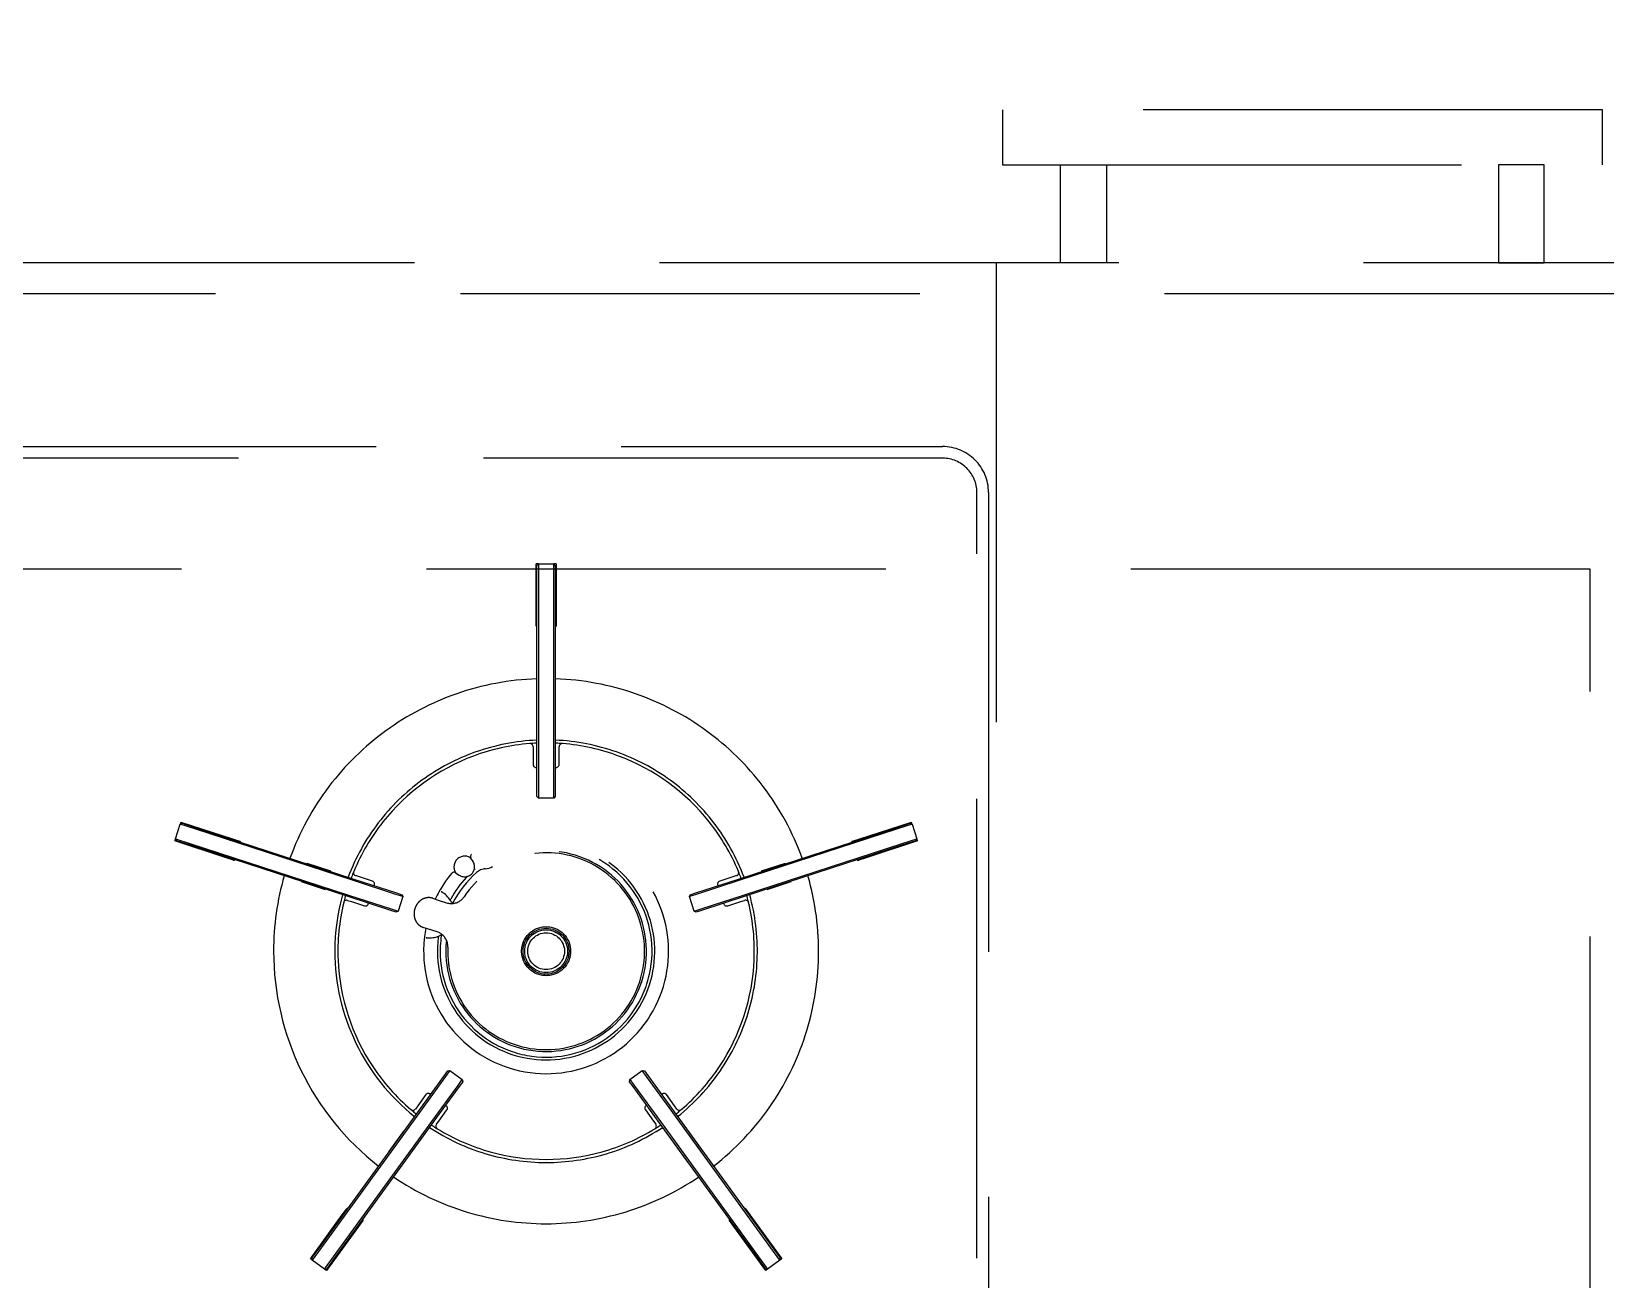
# Model space of a CAD drawing. Header units: millimetres. Extents: x 7086022 to 7120578, y 229555 to 276126.
# Drawn here: x 7108398 to 7108912, y 262308 to 262715 of the extents above; entities that cross this region are included whole.
import ezdxf
from ezdxf.xclip import XClip

# ---------------------------------------------------------------- set-up
doc = ezdxf.new("R2010")
doc.units = ezdxf.units.MM
doc.header["$LTSCALE"] = 100
doc.header["$XCLIPFRAME"] = 2
doc.linetypes.add('U-84C-EX$0$HID', pattern=[2.3, 1.5, -0.8])
doc.layers.add('BP', color=7, linetype='Continuous')
doc.layers.add('U-84C-EX$0$FUR_미설치가구', color=8, linetype='U-84C-EX$0$HID')

# ---------------------------------------------------------------- blocks, each defined once
blk = doc.blocks.new('U-84C-EX$0$84C_주방가구_1')
at = {"layer": 'U-84C-EX$0$FUR_미설치가구', "linetype": 'U-84C-EX$0$HID'}
for p, q in [((-1618.8, 287.51, 0), (-1618.8, 852.51, 0)), ((-1615, 852.51, 0), (-1615, 287.51, 0)), ((-1749.27, 521.49, 0), (-1743.8, 538.31, 0)), ((-1745.11, 533.49, 0), (-1743.72, 537.77, 0)), ((-1743.09, 538.09, 0), (-1744.63, 533.33, 0)), ((-1743.09, 538.09, 0), (-1743.72, 537.77, 0)), ((-1743.09, 538.09, 0), (-1743.32, 538.17, 0)), ((-1743.09, 538.09, 0), (-1738.33, 536.54, 0)), ((-1737.62, 536.3, 0), (-1743.09, 519.48, 0)), ((-1739.88, 531.79, 0), (-1738.33, 536.54, 0)), ((-1738.01, 535.91, 0), (-1739.4, 531.63, 0)), ((-1738.01, 535.91, 0), (-1738.33, 536.54, 0)), ((-1738.09, 536.47, 0), (-1738.33, 536.54, 0)), ((-1761.95, 481.66, 0), (-1745.11, 533.49, 0)), ((-1744.63, 533.33, 0), (-1761.47, 481.5, 0)), ((-1756.72, 479.96, 0), (-1739.88, 531.79, 0)), ((-1739.4, 531.63, 0), (-1756.24, 479.8, 0)), ((-1750.04, 519.11, 0), (-1749.27, 521.49, 0)), ((-1743.09, 519.48, 0), (-1743.86, 517.1, 0)), ((-1880.52, 493.59, 0), (-1880.67, 493.39, 0)), ((-1880.22, 493.99, 0), (-1865.91, 483.59, 0)), ((-1757.07, 497, 0), (-1759.6, 489.2, 0)), ((-1756.97, 496.97, 0), (-1757.07, 497, 0)), ((-1753.71, 487.28, 0), (-1751.17, 495.08, 0)), ((-1751.17, 495.08, 0), (-1751.27, 495.11, 0)), ((-1869.73, 478.33, 0), (-1884.04, 488.73, 0)), ((-1883.61, 489.34, 0), (-1883.76, 489.14, 0)), ((-1883.61, 489.34, 0), (-1880.67, 493.39, 0)), ((-1883.61, 489.34, 0), (-1879.57, 486.4, 0)), ((-1883.61, 489.34, 0), (-1883.5, 488.64, 0)), ((-1879.86, 486, 0), (-1883.5, 488.64, 0)), ((-1879.97, 493.5, 0), (-1880.67, 493.39, 0)), ((-1876.63, 490.45, 0), (-1880.67, 493.39, 0)), ((-1879.97, 493.5, 0), (-1876.33, 490.85, 0)), ((-1832.53, 458.41, 0), (-1876.63, 490.45, 0)), ((-1876.33, 490.85, 0), (-1832.24, 458.82, 0)), ((-1759.6, 489.2, 0), (-1759.51, 489.17, 0)), ((-1835.77, 453.96, 0), (-1879.86, 486, 0)), ((-1879.57, 486.4, 0), (-1835.47, 454.37, 0)), ((-1865.91, 483.59, 0), (-1863.89, 482.12, 0)), ((-1753.8, 487.32, 0), (-1753.71, 487.28, 0)), ((-1867.71, 476.86, 0), (-1869.73, 478.33, 0)), ((-1766.46, 467.77, 0), (-1761.95, 481.66, 0)), ((-1761.47, 481.5, 0), (-1765.99, 467.6, 0)), ((-1763.6, 480.61, 0), (-1764.99, 476.34, 0)), ((-1763.2, 481.85, 0), (-1763.6, 480.61, 0)), ((-1761.24, 466.05, 0), (-1756.72, 479.96, 0)), ((-1756.24, 479.8, 0), (-1760.75, 465.92, 0)), ((-1755.52, 477.98, 0), (-1755.12, 479.22, 0)), ((-1764.35, 475.08, 0), (-1764.11, 475, 0)), ((-1758.41, 473.14, 0), (-1758.17, 473.07, 0)), ((-1756.91, 473.71, 0), (-1755.52, 477.98, 0)), ((-1845.21, 468.36, 0), (-1845.27, 468.28, 0)), ((-1838.57, 463.54, 0), (-1845.21, 468.36, 0)), ((-1848.79, 463.43, 0), (-1848.85, 463.35, 0)), ((-1848.85, 463.35, 0), (-1842.22, 458.53, 0)), ((-1838.63, 463.46, 0), (-1838.57, 463.54, 0)), ((-1767.05, 465.96, 0), (-1766.46, 467.77, 0)), ((-1766.73, 465.33, 0), (-1767.05, 465.96, 0)), ((-1765.99, 467.6, 0), (-1766.73, 465.33, 0)), ((-1761.97, 463.79, 0), (-1766.73, 465.33, 0)), ((-1761.97, 463.79, 0), (-1761.24, 466.05, 0)), ((-1761.34, 464.11, 0), (-1761.97, 463.79, 0)), ((-1760.75, 465.92, 0), (-1761.34, 464.11, 0)), ((-1842.22, 458.53, 0), (-1842.16, 458.61, 0)), ((-1820.71, 449.82, 0), (-1832.53, 458.41, 0)), ((-1832.24, 458.82, 0), (-1820.43, 450.24, 0)), ((-1830.28, 458.94, 0), (-1831.34, 459.71, 0)), ((-1826.65, 456.3, 0), (-1830.28, 458.94, 0)), ((-1836.34, 452.83, 0), (-1835.28, 452.06, 0)), ((-1823.96, 445.38, 0), (-1835.77, 453.96, 0)), ((-1835.47, 454.37, 0), (-1823.64, 445.77, 0)), ((-1826.58, 454.7, 0), (-1826.43, 454.9, 0)), ((-1773.5, 452.58, 0), (-1772.48, 455.73, 0)), ((-1772.48, 455.73, 0), (-1772.02, 457.14, 0)), ((-1762.97, 452.64, 0), (-1763.99, 449.49, 0)), ((-1762.51, 454.05, 0), (-1762.97, 452.64, 0)), ((-1835.28, 452.06, 0), (-1831.65, 449.43, 0)), ((-1830.25, 449.65, 0), (-1830.1, 449.85, 0)), ((-1818.78, 448.42, 0), (-1821.72, 444.38, 0)), ((-1818.78, 448.42, 0), (-1820.71, 449.82, 0)), ((-1820.43, 450.24, 0), (-1818.89, 449.12, 0)), ((-1818.89, 449.12, 0), (-1818.78, 448.42, 0)), ((-1775.28, 452.22, 0), (-1775.24, 452.22, 0)), ((-1762.8, 448.18, 0), (-1762.76, 448.15, 0)), ((-1822.42, 444.26, 0), (-1823.96, 445.38, 0)), ((-1823.64, 445.77, 0), (-1821.72, 444.38, 0)), ((-1821.72, 444.38, 0), (-1822.42, 444.26, 0)), ((-1754.18, 446.56, 0), (-1754.94, 445.43, 0)), ((-1750.53, 440.86, 0), (-1749.37, 441.58, 0)), ((-1776.73, 424.4, 0), (-1777.01, 423.97, 0)), ((-1774.5, 422.32, 0), (-1774.22, 422.75, 0)), ((-1729.8, 419.51, 0), (-1729.3, 420.01, 0)), ((-1729.8, 414.51, 0), (-1729.8, 419.51, 0)), ((-1727.42, 419.51, 0), (-1729.8, 419.51, 0)), ((-1729.3, 420.01, 0), (-1727.4, 420.01, 0)), ((-1712.8, 419.51, 0), (-1727.42, 419.51, 0)), ((-1727.4, 420.01, 0), (-1712.8, 420.01, 0)), ((-1719.8, 420.26, 0), (-1719.8, 420.01, 0)), ((-1714.31, 421.26, 0), (-1718.8, 421.26, 0)), ((-1713.01, 421.26, 0), (-1714.31, 421.26, 0)), ((-1712.8, 420.01, 0), (-1658.3, 420.01, 0)), ((-1658.3, 419.51, 0), (-1712.8, 419.51, 0)), ((-1696.7, 420.11, 0), (-1704.9, 420.11, 0)), ((-1704.9, 420.11, 0), (-1704.9, 420.01, 0)), ((-1696.7, 420.01, 0), (-1696.7, 420.11, 0)), ((-1673.5, 420.26, 0), (-1671, 420.26, 0)), ((-1671, 420.26, 0), (-1653.31, 420.26, 0)), ((-1658.3, 420.01, 0), (-1653.8, 420.01, 0)), ((-1653.3, 419.51, 0), (-1658.3, 419.51, 0)), ((-1653.3, 419.51, 0), (-1653.8, 420.01, 0)), ((-1653.3, 419.51, 0), (-1653.3, 419.76, 0)), ((-1653.3, 419.51, 0), (-1653.3, 414.51, 0)), ((-1729.8, 414.51, 0), (-1727.42, 414.51, 0)), ((-1729.3, 414.01, 0), (-1729.8, 414.51, 0)), ((-1727.4, 414.01, 0), (-1729.3, 414.01, 0)), ((-1727.42, 414.51, 0), (-1712.8, 414.51, 0)), ((-1712.8, 414.01, 0), (-1727.4, 414.01, 0)), ((-1719.8, 414.01, 0), (-1719.8, 413.76, 0)), ((-1718.8, 412.76, 0), (-1714.31, 412.76, 0)), ((-1714.31, 412.76, 0), (-1713.01, 412.76, 0)), ((-1712.8, 414.51, 0), (-1658.3, 414.51, 0)), ((-1658.3, 414.01, 0), (-1712.8, 414.01, 0)), ((-1704.9, 414.01, 0), (-1704.9, 413.91, 0)), ((-1704.9, 413.91, 0), (-1696.7, 413.91, 0)), ((-1696.7, 413.91, 0), (-1696.7, 414.01, 0)), ((-1671, 413.76, 0), (-1673.5, 413.76, 0)), ((-1653.31, 413.76, 0), (-1671, 413.76, 0)), ((-1658.3, 414.51, 0), (-1653.3, 414.51, 0)), ((-1653.8, 414.01, 0), (-1658.3, 414.01, 0)), ((-1653.8, 414.01, 0), (-1653.3, 414.51, 0)), ((-1653.3, 414.26, 0), (-1653.3, 414.51, 0)), ((-1835.77, 380.05, 0), (-1823.96, 388.63, 0)), ((-1823.64, 388.24, 0), (-1835.47, 379.65, 0)), ((-1823.96, 388.63, 0), (-1822.42, 389.75, 0)), ((-1821.72, 389.64, 0), (-1823.64, 388.24, 0)), ((-1822.42, 389.75, 0), (-1821.72, 389.64, 0)), ((-1821.72, 389.64, 0), (-1818.78, 385.6, 0)), ((-1820.71, 384.2, 0), (-1818.78, 385.6, 0)), ((-1818.78, 385.6, 0), (-1818.89, 384.9, 0)), ((-1835.28, 381.95, 0), (-1836.34, 381.19, 0)), ((-1831.65, 384.59, 0), (-1835.28, 381.95, 0)), ((-1832.53, 375.6, 0), (-1820.71, 384.2, 0)), ((-1820.43, 383.78, 0), (-1832.24, 375.2, 0)), ((-1830.1, 384.17, 0), (-1830.25, 384.37, 0)), ((-1818.89, 384.9, 0), (-1820.43, 383.78, 0)), ((-1879.86, 348.02, 0), (-1835.77, 380.05, 0)), ((-1835.47, 379.65, 0), (-1879.57, 347.62, 0)), ((-1876.63, 343.57, 0), (-1832.53, 375.6, 0)), ((-1842.22, 375.49, 0), (-1848.85, 370.67, 0)), ((-1842.16, 375.41, 0), (-1842.22, 375.49, 0)), ((-1830.28, 375.08, 0), (-1826.65, 377.72, 0)), ((-1826.43, 379.11, 0), (-1826.58, 379.31, 0)), ((-1832.24, 375.2, 0), (-1876.33, 343.17, 0)), ((-1848.85, 370.67, 0), (-1848.79, 370.59, 0)), ((-1845.21, 365.66, 0), (-1838.57, 370.48, 0)), ((-1838.57, 370.48, 0), (-1838.63, 370.56, 0)), ((-1831.34, 374.31, 0), (-1830.28, 375.08, 0)), ((-1766.73, 368.68, 0), (-1761.97, 370.23, 0)), ((-1761.24, 367.97, 0), (-1761.97, 370.23, 0)), ((-1761.97, 370.23, 0), (-1761.34, 369.91, 0)), ((-1845.27, 365.74, 0), (-1845.21, 365.66, 0)), ((-1767.05, 368.05, 0), (-1766.73, 368.68, 0)), ((-1766.46, 366.24, 0), (-1767.05, 368.05, 0)), ((-1766.73, 368.68, 0), (-1765.99, 366.42, 0)), ((-1761.95, 352.36, 0), (-1766.46, 366.24, 0)), ((-1765.99, 366.42, 0), (-1761.47, 352.52, 0)), ((-1761.34, 369.91, 0), (-1760.75, 368.1, 0)), ((-1756.72, 354.06, 0), (-1761.24, 367.97, 0)), ((-1760.75, 368.1, 0), (-1756.24, 354.21, 0)), ((-1758.17, 360.95, 0), (-1758.41, 360.87, 0)), ((-1755.52, 356.04, 0), (-1756.91, 360.31, 0)), ((-1884.04, 345.29, 0), (-1869.73, 355.69, 0)), ((-1869.73, 355.69, 0), (-1867.71, 357.16, 0)), ((-1764.99, 357.68, 0), (-1763.6, 353.41, 0)), ((-1764.11, 359.02, 0), (-1764.35, 358.94, 0)), ((-1755.12, 354.8, 0), (-1755.52, 356.04, 0)), ((-1865.91, 350.43, 0), (-1880.22, 340.03, 0)), ((-1863.89, 351.9, 0), (-1865.91, 350.43, 0)), ((-1763.6, 353.41, 0), (-1763.2, 352.17, 0)), ((-1745.11, 300.53, 0), (-1761.95, 352.36, 0)), ((-1761.47, 352.52, 0), (-1744.63, 300.68, 0)), ((-1739.88, 302.23, 0), (-1756.72, 354.06, 0)), ((-1756.24, 354.21, 0), (-1739.4, 302.38, 0)), ((-1883.76, 344.88, 0), (-1883.61, 344.68, 0)), ((-1879.57, 347.62, 0), (-1883.61, 344.68, 0)), ((-1883.5, 345.37, 0), (-1883.61, 344.68, 0)), ((-1880.67, 340.63, 0), (-1883.61, 344.68, 0)), ((-1883.5, 345.37, 0), (-1879.86, 348.02, 0)), ((-1759.51, 344.85, 0), (-1759.6, 344.82, 0)), ((-1759.6, 344.82, 0), (-1757.07, 337.02, 0)), ((-1753.71, 346.73, 0), (-1753.8, 346.7, 0)), ((-1751.17, 338.93, 0), (-1753.71, 346.73, 0)), ((-1880.67, 340.63, 0), (-1876.63, 343.57, 0)), ((-1880.67, 340.63, 0), (-1879.97, 340.52, 0)), ((-1880.67, 340.63, 0), (-1880.52, 340.43, 0)), ((-1876.33, 343.17, 0), (-1879.97, 340.52, 0)), ((-1757.07, 337.02, 0), (-1756.97, 337.05, 0)), ((-1751.27, 338.9, 0), (-1751.17, 338.93, 0)), ((-1749.27, 312.53, 0), (-1750.04, 314.91, 0)), ((-1743.86, 316.92, 0), (-1743.09, 314.54, 0)), ((-1743.09, 314.54, 0), (-1737.62, 297.71, 0)), ((-1743.8, 295.7, 0), (-1749.27, 312.53, 0)), ((-1743.72, 296.25, 0), (-1745.11, 300.53, 0)), ((-1744.63, 300.68, 0), (-1743.09, 295.93, 0)), ((-1738.33, 297.47, 0), (-1739.88, 302.23, 0)), ((-1739.4, 302.38, 0), (-1738.01, 298.1, 0)), ((-1743.72, 296.25, 0), (-1743.09, 295.93, 0)), ((-1743.32, 295.85, 0), (-1743.09, 295.93, 0)), ((-1738.33, 297.47, 0), (-1743.09, 295.93, 0)), ((-1738.33, 297.47, 0), (-1738.01, 298.1, 0)), ((-1738.33, 297.47, 0), (-1738.09, 297.55, 0)), ((-2110, 276.31, 0), (-1630, 276.31, 0)), ((-1630, 272.51, 0), (-2110, 272.51, 0)), ((-1555, 270, 0), (-1765, 270, 0)), ((-1555, 270, 0), (-1755, 270, 0))]:
    blk.add_line(p, q, dxfattribs=at)
blk.add_lwpolyline([(1095, 1125), (1095, 1800), (-2155, 1800), (-2155, -700), (0, -700), (0, 0), (-1555, 0), (-1555, 1125)], close=True, dxfattribs=at)
blk.add_lwpolyline([(1095, 1135), (-1565, 1135), (-1565, -10), (-10, -10), (-10, -690), (-1835, -690)], dxfattribs=at)
at = {"layer": 'U-84C-EX$0$FUR_미설치가구', "linetype": 'U-84C-EX$0$HID', "elevation": 0}
for points in [[(-1655, 974.06), (-2155, 974.06), (-2155, 76.06), (-1655, 76.06)], [(-1523, 268), (-1523, 72), (-1505, 72), (-1505, 268)], [(-1523, 249), (-1523, 234), (-1555, 234), (-1555, 249)], [(-1523, 91), (-1523, 106), (-1555, 106), (-1555, 91)]]:
    blk.add_lwpolyline(points, close=True, dxfattribs=at)
at = {"layer": 'U-84C-EX$0$FUR_미설치가구', "linetype": 'U-84C-EX$0$HID'}
for radius in [8, 7.5, 7, 6]:
    blk.add_circle((-1779.8, 417.01, 0), radius, dxfattribs=at)
for centre, radius, start, end in [((-1744.71, 534.51, 0), 3.91, 69.2902, 76.62), ((-1739.25, 532.34, 0), 4.29, 67.7031, 74.3867), ((-1749.57, 518.96, 0), 0.5, 162, 222), ((-1744.34, 517.26, 0), 0.5, 282, 342), ((-1779.8, 417.01, 0), 89, 90, 142.0683), ((-1779.8, 417.01, 0), 89, 73.9317, 90), ((-1779.8, 417.01, 0), 89, 1.9317, 70.0683), ((-1876.95, 491.21, 0), 4.29, 139.7031, 146.3867), ((-1880.7, 486.69, 0), 3.91, 141.2902, 148.62), ((-1779.8, 417.01, 0), 69, 90, 141.5081), ((-1779.8, 417.01, 0), 68, 76.4942, 139.5058), ((-1779.8, 417.01, 0), 69, 74.4919, 90), ((-1864.18, 481.71, 0), 0.5, 354, 54), ((-1779.8, 417.01, 0), 68, 74.7804, 76.4942), ((-1764.15, 482.16, 0), 1, 342, 76.4942), ((-1779.8, 417.01, 0), 68, 74.5286, 74.7804), ((-1779.8, 417.01, 0), 68, 69.2196, 69.4714), ((-1779.8, 417.01, 0), 68, 67.506, 69.2196), ((-1779.8, 417.01, 0), 69, 2.4919, 69.5081), ((-1754.17, 478.91, 0), 1, 67.5058, 162), ((-1779.8, 417.01, 0), 68, 4.4942, 67.5058), ((-1867.41, 477.27, 0), 0.5, 234, 294), ((-1764.04, 476.03, 0), 1, 162, 252), ((-1757.86, 474.02, 0), 1, 252, 342), ((-1779.8, 417.01, 0), 89, 145.9317, 214.0683), ((-1779.8, 417.01, 0), 68, 141.2196, 141.4714), ((-1830.75, 460.52, 0), 1, 139.5058, 234), ((-1768.27, 455.97, 0), 3.93, 152.1757, 162.3109), ((-1779.8, 417.01, 0), 69, 146.4919, 213.5081), ((-1779.8, 417.01, 0), 68, 148.4942, 211.5058), ((-1779.8, 417.01, 0), 68, 146.7804, 148.4942), ((-1836.92, 452.02, 0), 1, 54, 148.4942), ((-1779.8, 417.01, 0), 68, 146.5286, 146.7804), ((-1827.24, 455.49, 0), 1, 324, 54), ((-1779.8, 417.01, 0), 40, 84.1386, 37.4632), ((-1779.8, 417.01, 0), 35.5, 82.6786, 40.8307), ((-1778.25, 454.13, 0), 5, 283.2111, 342), ((-1779.8, 417.01, 0), 40, 83.1178, 84.1386), ((-1767.44, 455.05, 0), 8, 173.0167, 202.2991), ((-1767.69, 455.08, 0), 7.74, 171.7503, 173.0372), ((-1779.8, 417.01, 0), 40, 79.1808, 83.1178), ((-1768.17, 455.5, 0), 4.16, 162.1446, 162.3318), ((-1768.13, 455.9, 0), 4.08, 161.9769, 162.2104), ((-1779.8, 417.01, 0), 40, 60.8822, 64.8192), ((-1766.35, 455.33, 0), 4.05, 341.6726, 351.7418), ((-1831.06, 450.23, 0), 1, 234, 324), ((-1779.8, 417.01, 0), 34.6, 81.5963, 62.4037), ((-1779.8, 417.01, 0), 32.75, 90, 60.2863), ((-1779.8, 417.01, 0), 32.15, 99.302, 44.6224), ((-1779.8, 417.02, 0), 32.14, 97.2355, 99.3023), ((-1779.8, 417.01, 0), 32.15, 87.6154, 97.2358), ((-1779.8, 417.01, 0), 32.75, 83.7137, 90), ((-1778.25, 454.13, 0), 5, 267.6154, 276.0577), ((-1778.25, 454.12, 0), 5, 276.0558, 283.213), ((-1767.44, 455.05, 0), 7.99, 202.2971, 207.4838), ((-1777.08, 433.93, 0), 17.47, 81.0898, 82.3036), ((-1779.8, 417.01, 0), 34.6, 80.7485, 80.9822), ((-1772.35, 460.26, 0), 9.29, 257.8461, 258.3473), ((-1759.23, 447.95, 0), 5, 162, 221.4228), ((-1760.4, 456.38, 0), 9.3, 245.6866, 246.1534), ((-1779.8, 417.01, 0), 34.6, 63.0139, 63.2479), ((-1779.8, 417.01, 0), 34.3, 41.5504, 62.9822), ((-1771.89, 432.62, 0), 17.1, 61.6654, 62.9007), ((-1767.44, 455.05, 0), 7.99, 296.5162, 301.7029), ((-1767.44, 455.05, 0), 8, 301.7009, 330.9833), ((-1779.8, 417.01, 0), 35.5, 47.1693, 61.3214), ((-1767.21, 454.93, 0), 7.74, 330.9628, 332.2497), ((-1779.8, 417.01, 0), 40, 59.8614, 60.8822), ((-1779.8, 417.01, 0), 40, 50.5368, 59.8614), ((-1755.02, 447.12, 0), 1, 353.3505, 50.3988), ((-1759.24, 447.94, 0), 5, 221.4209, 228.5385), ((-1759.23, 447.95, 0), 5, 228.5366, 236.3846), ((-1779.8, 417.01, 0), 32.15, 46.6859, 56.3846), ((-1755.52, 443.18, 0), 0.201, 224.1335, 249.0926), ((-1755.64, 442.75, 0), 0.252, 19.8144, 79.0699), ((-1752.25, 443.61, 0), 3.25, 146, 193.8988), ((-1752.25, 443.61, 0), 3.25, 193.8988, 254.1012), ((-1752.25, 443.61, 0), 3.5, 323.6342, 124.2344), ((-1755, 447.11, 0), 0.991, 325.8742, 353.3382), ((-1779.79, 417.02, 0), 32.14, 44.6221, 46.6862), ((-1757.87, 436.44, 0), 5, 4.3191, 41.5504), ((-1752.25, 443.61, 0), 3.25, 254.1012, 302), ((-1752.8, 440.36, 0), 0.195, 198.5502, 224.2237), ((-1748.85, 440.74, 0), 0.992, 94.6696, 122.118), ((-1748.85, 440.73, 0), 1, 37.6012, 94.6495), ((-1747.9, 437.2, 0), 5, 184.3191, 212.3276), ((-1713.01, 422.26, 0), 1, 270, 4.4942), ((-1779.8, 417.01, 0), 68, 2.7804, 4.4942), ((-1718.8, 420.26, 0), 1, 90, 180), ((-1779.8, 417.01, 0), 68, 2.5286, 2.7804), ((-1673.5, 419.76, 0), 0.5, 90, 150), ((-1657.21, 419.94, 0), 3.91, 357.2902, 4.62), ((-1779.8, 417.01, 0), 69, 290.4919, 357.5081), ((-1779.8, 417.01, 0), 68, 292.4942, 355.5058), ((-1779.8, 417.01, 0), 89, 289.9317, 358.0683), ((-1718.8, 413.76, 0), 1, 180, 270), ((-1713.01, 411.76, 0), 1, 355.5058, 90), ((-1779.8, 417.01, 0), 68, 355.506, 357.2196), ((-1779.8, 417.01, 0), 68, 357.2196, 357.4714), ((-1673.5, 414.26, 0), 0.5, 210, 270), ((-1657.59, 414.08, 0), 4.29, 355.7031, 2.3867), ((-1779.8, 417.01, 0), 68, 211.506, 213.2196), ((-1836.92, 382, 0), 1, 211.5058, 306), ((-1831.06, 383.78, 0), 1, 36, 126), ((-1779.8, 417.01, 0), 68, 213.2196, 213.4714), ((-1827.24, 378.52, 0), 1, 306, 36), ((-1779.8, 417.01, 0), 69, 218.4919, 285.5081), ((-1779.8, 417.01, 0), 68, 218.5286, 218.7804), ((-1830.75, 373.5, 0), 1, 126, 220.4942), ((-1779.8, 417.01, 0), 68, 220.4942, 283.5058), ((-1779.8, 417.01, 0), 89, 217.9317, 286.0683), ((-1757.86, 360, 0), 1, 18, 108), ((-1867.41, 356.75, 0), 0.5, 66, 126), ((-1764.04, 357.99, 0), 1, 108, 198), ((-1754.17, 355.11, 0), 1, 198, 292.4942), ((-1864.18, 352.3, 0), 0.5, 306, 6), ((-1764.15, 351.86, 0), 1, 283.5058, 18), ((-1779.8, 417.01, 0), 68, 283.506, 285.2196), ((-1779.8, 417.01, 0), 68, 285.2196, 285.4714), ((-1779.8, 417.01, 0), 68, 290.5286, 290.7804), ((-1779.8, 417.01, 0), 68, 290.7804, 292.4942), ((-1880.39, 347.54, 0), 4.29, 211.7031, 218.3867), ((-1877.25, 342.58, 0), 3.91, 213.2902, 220.62), ((-1749.57, 315.06, 0), 0.5, 138, 198), ((-1744.34, 316.76, 0), 0.5, 18, 78), ((-1744.82, 299.87, 0), 4.29, 283.7031, 290.3867), ((-1739.13, 301.32, 0), 3.91, 285.2902, 292.62), ((-1630, 287.51, 0), 11.2, 270, 0), ((-1630, 287.51, 0), 15, 270, 0)]:
    blk.add_arc(centre, radius, start, end, dxfattribs=at)
for points, knots in [([(-1831.51, 461.17, 0), (-1831.52, 461.16, 0), (-1831.66, 460.99, 0), (-1832.14, 460.42, 0), (-1832.48, 460.01, 0), (-1832.81, 459.6, 0)], [0.0085795, 0.0085795, 0.0085795, 0.0085795, 0.5, 0.5, 1, 1, 1, 1]), ([(-1762.34, 454.74, 0), (-1762.34, 454.78, 0), (-1762.32, 454.87, 0), (-1762.31, 455.04, 0), (-1762.3, 455.23, 0), (-1762.3, 455.42, 0), (-1762.31, 455.62, 0), (-1762.33, 455.81, 0), (-1762.35, 456, 0), (-1762.39, 456.19, 0), (-1762.43, 456.38, 0), (-1762.49, 456.57, 0), (-1762.55, 456.76, 0), (-1762.62, 456.94, 0), (-1762.7, 457.13, 0), (-1762.78, 457.31, 0), (-1762.88, 457.48, 0), (-1762.98, 457.66, 0), (-1763.09, 457.83, 0), (-1763.21, 457.99, 0), (-1763.34, 458.16, 0), (-1763.47, 458.31, 0), (-1763.61, 458.47, 0), (-1763.75, 458.61, 0), (-1763.91, 458.76, 0), (-1764.07, 458.89, 0), (-1764.23, 459.02, 0), (-1764.4, 459.15, 0), (-1764.58, 459.27, 0), (-1764.76, 459.38, 0), (-1764.94, 459.48, 0), (-1765.13, 459.58, 0), (-1765.32, 459.67, 0), (-1765.52, 459.75, 0), (-1765.72, 459.83, 0), (-1765.92, 459.9, 0), (-1766.12, 459.96, 0), (-1766.33, 460.01, 0), (-1766.54, 460.05, 0), (-1766.75, 460.09, 0), (-1766.96, 460.12, 0), (-1767.17, 460.14, 0), (-1767.38, 460.15, 0), (-1767.59, 460.15, 0), (-1767.8, 460.15, 0), (-1768.01, 460.14, 0), (-1768.22, 460.11, 0), (-1768.43, 460.08, 0), (-1768.63, 460.05, 0), (-1768.83, 460, 0), (-1769.03, 459.95, 0), (-1769.23, 459.89, 0), (-1769.42, 459.82, 0), (-1769.61, 459.74, 0), (-1769.79, 459.66, 0), (-1769.97, 459.57, 0), (-1770.14, 459.47, 0), (-1770.31, 459.36, 0), (-1770.48, 459.25, 0), (-1770.63, 459.13, 0), (-1770.79, 459, 0), (-1770.93, 458.87, 0), (-1771.07, 458.74, 0), (-1771.2, 458.59, 0), (-1771.32, 458.44, 0), (-1771.44, 458.29, 0), (-1771.55, 458.13, 0), (-1771.65, 457.97, 0), (-1771.71, 457.86, 0), (-1771.74, 457.8, 0)], [0, 0, 0, 0, 0.008353, 0.023218, 0.038088, 0.052965, 0.06785, 0.082744, 0.097649, 0.112566, 0.127493, 0.142433, 0.157385, 0.17235, 0.187326, 0.202314, 0.217313, 0.232323, 0.247343, 0.262373, 0.277411, 0.292458, 0.307512, 0.322573, 0.33764, 0.352713, 0.36779, 0.382872, 0.397958, 0.413047, 0.428138, 0.443232, 0.458329, 0.473427, 0.488526, 0.503627, 0.518729, 0.533831, 0.548933, 0.564035, 0.579137, 0.594238, 0.609338, 0.624436, 0.639532, 0.654626, 0.669717, 0.684804, 0.699887, 0.714965, 0.730037, 0.745103, 0.760161, 0.775212, 0.790254, 0.805286, 0.820307, 0.835318, 0.850317, 0.865304, 0.880278, 0.895239, 0.910188, 0.925124, 0.940048, 0.954959, 0.96986, 0.98475, 1, 1, 1, 1]), ([(-1775.24, 452.22, 0), (-1775.15, 452.22, 0), (-1775.06, 452.21, 0), (-1774.92, 452.14, 0), (-1774.87, 452.08, 0), (-1774.84, 452.02, 0)], [0, 0, 0, 0, 0.5, 0.5, 1, 1, 1, 1]), ([(-1763.24, 448.24, 0), (-1763.18, 448.28, 0), (-1763.1, 448.29, 0), (-1762.95, 448.27, 0), (-1762.87, 448.23, 0), (-1762.8, 448.18, 0)], [0, 0, 0, 0, 0.5, 0.5, 1, 1, 1, 1]), ([(-1752.98, 440.29, 0), (-1753, 440.35, 0), (-1753.02, 440.39, 0), (-1753.07, 440.46, 0), (-1753.1, 440.48, 0), (-1753.14, 440.49, 0)], [0, 0, 0, 0, 0.5, 0.5, 1, 1, 1, 1]), ([(-1832.81, 374.42, 0), (-1832.48, 374, 0), (-1832.14, 373.6, 0), (-1831.66, 373.02, 0), (-1831.51, 372.85, 0), (-1831.51, 372.85, 0)], [0, 0, 0, 0, 0.5, 0.5, 0.9960386, 0.9960386, 0.9960386, 0.9960386])]:
    blk.add_open_spline(points, degree=3, knots=knots, dxfattribs=at)
blk = doc.blocks.new('U-84C-EX')
blk.add_blockref('U-84C-EX$0$84C_주방가구_1', (9045, 325))

msp = doc.modelspace()

# ---------------------------------------------------------------- block references
at = {"layer": 'BP'}
ref = msp.add_blockref('U-84C-EX', (7109308.06, 255149.92), dxfattribs=dict(at, rotation=90.00000000000001))
XClip(ref).set_block_clipping_path([(17025.0000000027, -7770.1978698205), (17025.0000000019, 3020), (4400.0000000005, 3020), (4400.0000000005, 2090.0000000009), (4294.9999999999, 2090), (4295.0000000005, 325.0000000009), (-0.0000000001, 325.0000000009), (-0.0000000001, -7770.1978698205)])

doc.saveas('drawing.dxf')
